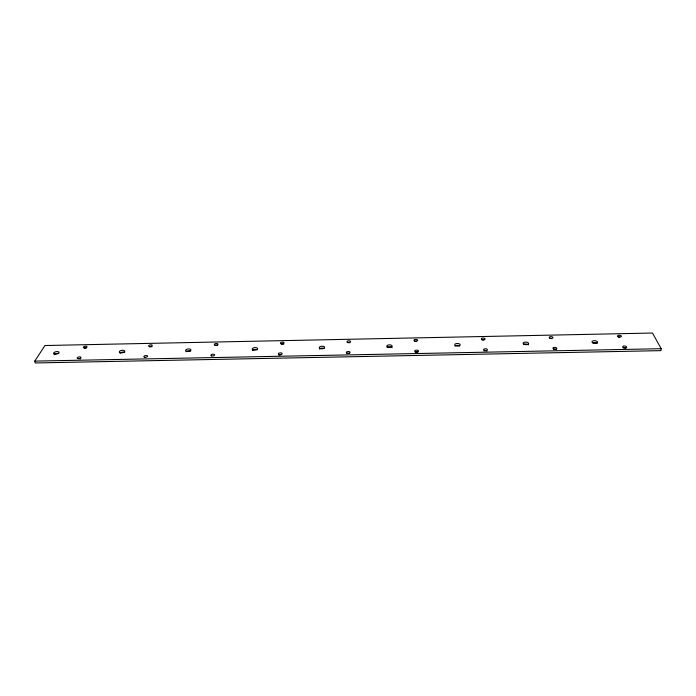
<?xml version="1.0" encoding="UTF-8"?>
<svg xmlns="http://www.w3.org/2000/svg" width="696" height="696" viewBox="0 0 696 696"><rect width="100%" height="100%" fill="white"/><g stroke="black" fill="none" stroke-linecap="round" stroke-linejoin="round"><path stroke-width="1.04" d="M661.2 348.705L660.922 350.645L35.226 362.964L34.8 361.111L44.927 345.529L652.474 333.036L661.2 348.705L34.8 361.111M215.255 345.625A1.844 0.861 -6.7 0 1 217.483 345.442M550.188 338.569A1.897 0.87 4 0 1 551.632 338.621M347.991 342.78A1.836 0.879 -2.4 0 1 349.818 342.736M120.008 353.107A2.74 1.235 -9.5 0 1 124.706 352.437M454.949 346.06A2.732 1.305 1.2 0 1 459.656 345.964M592.714 342.806A2.828 1.288 5.3 0 1 597.098 343.511M54.097 354.769A2.784 1.209 -11.1 0 1 58.708 353.559M553.485 349.427A1.94 0.913 4.3 0 1 556.217 349.705M483.964 350.949A1.914 0.913 2.2 0 1 486.991 351.08M415.251 352.315A1.888 0.922 -0.1 0 1 417.913 352.263M79.492 358.745A1.923 0.861 -10.7 0 1 80.823 358.814M281.619 344.129A1.836 0.87 -4.6 0 1 283.785 344.224M149.736 346.956A1.853 0.844 -8.6 0 1 151.963 346.773M482.058 340.04A1.87 0.879 2 0 1 483.92 340.005M278.879 355.212A1.87 0.905 -4.8 0 1 281.045 354.743M387.15 347.417A2.706 1.305 -1 0 1 389.83 346.73A2.706 1.305 -1 0 1 392.109 347.635M523.557 344.407A2.775 1.305 3.4 0 1 528.316 344.894M186.067 351.776A2.714 1.262 -7.6 0 1 190.713 351.106M252.561 350.445A2.697 1.288 -5.6 0 1 257.163 349.766M319.499 349.096A2.697 1.296 -3.3 0 1 324.058 348.418M623.129 348.043A1.984 0.896 6.2 0 1 625.913 348.322M618.335 337.177A1.94 0.861 5.8 0 1 619.805 337.238M347 353.672A1.879 0.913 -2.5 0 1 349.27 353.481M414.807 341.414A1.844 0.879 -0.2 0 1 416.643 341.379M84.634 348.287A1.879 0.827 -10.3 0 1 86.487 348.026M214.977 345.146A1.844 0.853 -6.7 0 0 217.935 344.329A1.844 0.853 -6.7 0 0 215.447 343.633A1.844 0.853 -6.7 0 0 214.977 345.146M550.005 338.169A1.905 0.87 4 0 0 552.998 337.708A1.905 0.87 4 0 0 550.327 336.681A1.905 0.87 4 0 0 550.005 338.169M211.575 355.908A1.879 0.887 -7 0 0 214.594 355.064A1.879 0.887 -7 0 0 212.062 354.325A1.879 0.887 -7 0 0 211.575 355.908M347.826 342.432A1.836 0.879 -2.4 0 0 350.619 341.614A1.836 0.879 -2.4 0 0 347.904 340.918A1.836 0.879 -2.4 0 0 347.826 342.432M120.765 352.811A2.749 1.235 -9.4 0 0 124.775 351.158A2.749 1.235 -9.4 0 0 120.643 350.671A2.749 1.235 -9.4 0 0 120.765 352.811M455.671 345.738A2.74 1.305 1.2 0 0 460.143 345.059A2.74 1.305 1.2 0 0 456.532 343.528A2.74 1.305 1.2 0 0 455.671 345.738M593.227 342.971A2.828 1.288 5.3 0 0 597.594 342.284A2.828 1.288 5.3 0 0 593.514 340.762A2.828 1.288 5.3 0 0 593.227 342.971M54.862 354.142A2.784 1.209 -11 0 0 59.047 352.481A2.784 1.209 -11 0 0 55.019 351.993A2.784 1.209 -11 0 0 54.862 354.142M553.746 348.966A1.949 0.905 4.3 0 0 556.809 348.487A1.949 0.905 4.3 0 0 554.068 347.408A1.949 0.905 4.3 0 0 553.746 348.966M484.312 350.34A1.914 0.913 2.2 0 0 487.4 349.862A1.914 0.913 2.2 0 0 484.834 348.792A1.914 0.913 2.2 0 0 484.312 350.34M415.347 351.715A1.888 0.913 -0.1 0 0 418.47 351.236A1.888 0.913 -0.1 0 0 416.069 350.166A1.888 0.913 -0.1 0 0 415.347 351.715M78.109 358.649A1.923 0.853 -10.6 0 0 80.98 357.492A1.923 0.853 -10.6 0 0 78.152 357.144A1.923 0.853 -10.6 0 0 78.109 358.649M281.184 343.798A1.836 0.87 -4.6 0 0 284.055 342.98A1.836 0.87 -4.6 0 0 281.462 342.275A1.836 0.87 -4.6 0 0 281.184 343.798M149.596 346.565A1.862 0.844 -8.6 0 0 152.276 345.451A1.862 0.844 -8.6 0 0 149.431 345.12A1.862 0.844 -8.6 0 0 149.596 346.565M482.041 339.561A1.87 0.879 2 0 0 485.068 339.1A1.87 0.879 2 0 0 482.554 338.073A1.87 0.879 2 0 0 482.041 339.561M144.829 357.326A1.897 0.879 -8.9 0 0 147.569 356.161A1.897 0.879 -8.9 0 0 144.672 355.821A1.897 0.879 -8.9 0 0 144.829 357.326M279.174 354.569A1.879 0.905 -4.8 0 0 282.115 353.716A1.879 0.905 -4.8 0 0 279.461 352.985A1.879 0.905 -4.8 0 0 279.174 354.569M387.585 347.113A2.714 1.305 -1 0 0 392.1 346.425A2.714 1.305 -1 0 0 388.733 344.903A2.714 1.305 -1 0 0 387.585 347.113M524.218 344.355A2.775 1.296 3.3 0 0 528.638 343.676A2.775 1.296 3.3 0 0 524.793 342.154A2.775 1.296 3.3 0 0 524.218 344.355M186.519 351.367A2.714 1.262 -7.6 0 0 190.904 350.149A2.714 1.262 -7.6 0 0 187.328 349.114A2.714 1.262 -7.6 0 0 186.519 351.367M253.283 350.018A2.706 1.279 -5.5 0 0 257.555 348.809A2.706 1.279 -5.5 0 0 253.796 347.765A2.706 1.279 -5.5 0 0 253.283 350.018M320.491 348.67A2.697 1.296 -3.3 0 0 324.64 347.452A2.697 1.296 -3.3 0 0 320.717 346.408A2.697 1.296 -3.3 0 0 320.491 348.67M623.259 347.391A1.984 0.896 6.2 0 0 626.6 347.321A1.984 0.896 6.2 0 0 624.26 345.982A1.984 0.896 6.2 0 0 623.259 347.391M618.039 336.594A1.94 0.861 5.8 0 0 621.302 336.525A1.94 0.861 5.8 0 0 619.022 335.246A1.94 0.861 5.8 0 0 618.039 336.594M347.234 353.211A1.879 0.913 -2.5 0 0 350.088 352.359A1.879 0.913 -2.5 0 0 347.313 351.628A1.879 0.913 -2.5 0 0 347.234 353.211M414.52 340.936A1.853 0.879 -0.2 0 0 417.583 340.475A1.853 0.879 -0.2 0 0 415.234 339.448A1.853 0.879 -0.2 0 0 414.52 340.936M84.242 347.904A1.879 0.818 -10.2 0 0 87.043 346.782A1.879 0.818 -10.2 0 0 84.268 346.46A1.879 0.818 -10.2 0 0 84.242 347.904"/></g></svg>
